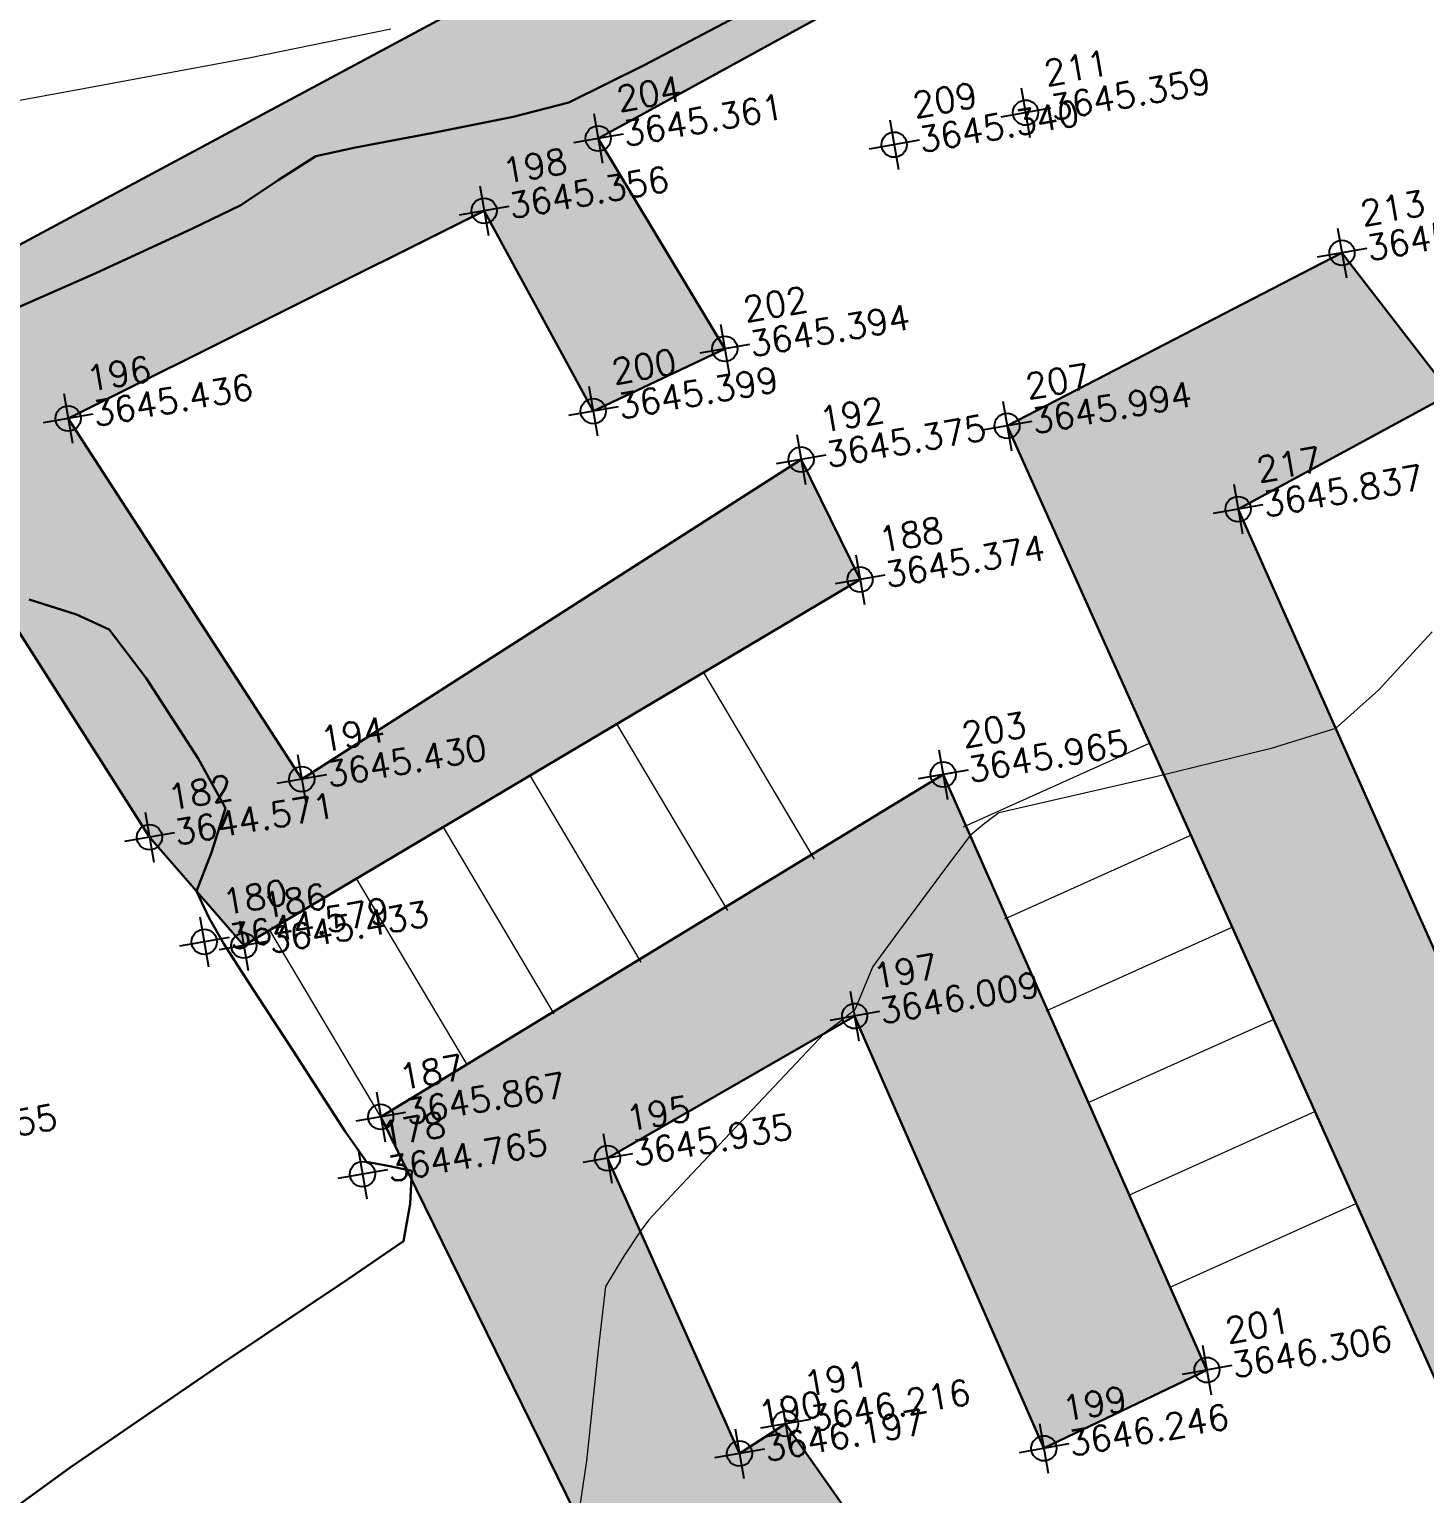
# Model space of a CAD drawing. Header units: millimetres. Extents: x 736950 to 740938, y 8500595 to 8502163.
# Drawn here: x 737782.16 to 737787.69, y 8501283.16 to 8501288.97 of the extents above; entities that cross this region are included whole.
import ezdxf

# ---------------------------------------------------------------- set-up
doc = ezdxf.new("R2010")
doc.units = ezdxf.units.MM
for name, color, linetype, lineweight in [('CONT-MJR', 80, 'Continuous', 30), ('CONT-MNR', 96, 'Continuous', 15), ('MURO PIEDRA', 252, 'Continuous', 30), ('pista', 251, 'Continuous', 5)]:
    doc.layers.add(name, color=color, linetype=linetype, lineweight=lineweight)
doc.styles.add('5mm', font='arial.ttf', dxfattribs={"height": 3})
pattern_1 = [(59.94991650582833, (1479841.21072825, -18.49207214638591), (0.7173147616177996, 0.06212513786334364), [0.07500000000000001, -0.8250000000000001]), (4.949916505828331, (1479841.21072825, -18.49207214638591), (-0.2666336227691331, 0.7169040729334506), [0.06, -0.66]), (110.4013165058283, (1479841.270504478, -18.48689504899085), (0.4506817424667108, 0.7790288530571421), [0.06374018999999999, -0.7011421119999998]), (56.13411650582835, (1479841.176170796, -18.29508031532168), (1.07978843215245, 0.02137619624183779), [0.1124999999999999, -1.237499999999998]), (106.5855165058283, (1479841.266153166, -18.29329902119935), (0.752289432321798, 1.120964142855684), [0.09561028799999993, -1.051712999999999]), (1.134116505828333, (1479841.176170796, -18.29508031532168), (0.7522885572049924, 1.12096473051034), [0.09000000000000001, -0.9900000000000001]), (30.94991650582834, (1479841.283306076, -18.32704954408109), (0.6574964912282043, -0.293425227292985), [0.07500000000000001, -0.8250000000000001]), (335.9499165058284, (1479841.283306076, -18.32704954408109), (0.1143589702920628, 0.7562849757157031), [0.06, -0.66]), (81.40131650582836, (1479841.338097435, -18.35150168277323), (0.7718558160208798, 0.4628591428967336), [0.06374019000000002, -0.701142112]), (47.44991650582834, (1479841.21072825, -18.49207214638591), (-0.04554285905854174, 0.3299879209740469), [0, -0.652, 0, -0.67, 0, -0.6625000000000001]), (17.44991650582834, (1479841.21072825, -18.49207214638591), (0.1909634295804004, 0.4339344980096552), [0, -0.3819999999999997, 0, -0.6369999999999993, 0, -0.2524999999999997]), (337.4499165058283, (1479840.991082356, -18.53060370869935), (0.5296904964497462, 0.07002209344786473), [0, -0.25, 0, -0.7799999999999999, 0, -1.035]), (327.4499165058284, (1479840.892586439, -18.5478824339807), (0.557117696670718, 0.1993664657265957), [0, -0.325, 0, -0.518, 0, -0.735])]

msp = doc.modelspace()

# ---------------------------------------------------------------- hatches: boundary and pattern name
at = {"layer": 'pista'}
h = msp.add_hatch(dxfattribs=at)
h.set_pattern_fill('HONEY', color=256, scale=3, angle=9.94991650582834, style=0)
h.set_pattern_definition([(9.94991650582834, (1479841.21072825, -18.49207214638591), (0.4979252195647159, 0.4170677100899267), [0.375, -0.75]), (129.9499165058283, (1479841.21072825, -18.49207214638591), (-0.6101538418184378, 0.222682034283025), [0.3749999999999999, -0.7499999999999998]), (69.94991650582834, (1479841.21072825, -18.49207214638591), (-0.112228622253722, 0.6397497443729518), [-0.75, 0.375])])
h.paths.add_polyline_path([(737744.7999806425, 8501250.923935566), (737743.4751223363, 8501250.754223157), (737756.465848178, 8501242.026572531), (737763.5739612179, 8501242.006896213), (737770.002546867, 8501243.455222024), (737769.8468594846, 8501244.342704736), (737763.4750639071, 8501242.907173423), (737756.7405500773, 8501242.925815564)])
h.paths.add_polyline_path([(737794.2809870465, 8501256.017245878), (737809.7820272583, 8501263.709828075), (737823.391616501, 8501273.483615467), (737837.0791595323, 8501280.557800073), (737851.5530432165, 8501285.77819753), (737870.8510758049, 8501293.050216693, -0.9976846880626209), (737871.0089264096, 8501292.63424804), (737865.2748787645, 8501289.581801567, 0.7845063948290762), (737866.1540430214, 8501286.121818589), (737883.2588851704, 8501291.348365877), (737897.4188924351, 8501296.516943583), (737903.2981396064, 8501301.44146652, -0.5512150924587264), (737904.1219025984, 8501301.177325813), (737906.855912117, 8501297.98174819, 0.5618964424650519), (737910.2738656431, 8501298.536066804), (737914.22079628, 8501308.558674501), (737925.6412323939, 8501300.72656757, 0.340189525830376), (737928.7023693406, 8501300.894137181), (737936.9171069289, 8501306.117412793, -0.358727273887905), (737938.1716059428, 8501305.962964654), (737943.1732157968, 8501301.051021611, 0.3417074120720416), (737946.0555081918, 8501300.709858142), (737955.8779356404, 8501307.072689936), (737971.8320576148, 8501314.464803053), (737988.5677626224, 8501323.411181662), (738023.1375471824, 8501336.282937778), (738044.4246208373, 8501357.728329657), (738061.4456776979, 8501362.208386911), (738078.9085143938, 8501363.070318012), (738112.0997810266, 8501372.051506756), (738118.6561313582, 8501373.365123207), (738128.3493353954, 8501376.976906104), (738155.2251721952, 8501366.826195797), (738176.6167526407, 8501363.543890122), (738193.8053773039, 8501353.328603027), (738204.7313956148, 8501340.877429372), (738207.705198212, 8501335.751671141), (738214.35685511, 8501331.742925933), (738229.9282901662, 8501313.374534177), (738233.5603594936, 8501308.186787868), (738234.53883727, 8501308.358438132), (738230.6417003467, 8501313.924784988), (738214.9478837823, 8501332.43754055), (738208.3676942562, 8501336.403214611), (738205.4657963786, 8501341.405035153), (738194.387784551, 8501354.029418997), (738176.9261677533, 8501364.406946706), (738155.4549153853, 8501367.70147717), (738128.3514754312, 8501377.93815071), (738118.4090486554, 8501374.233504975), (738111.8936108743, 8501372.928085677), (738078.7671659255, 8501363.964436961), (738061.3074614278, 8501363.102660457), (738043.958527311, 8501358.536303693), (738022.6381405202, 8501337.057350922), (737988.196920163, 8501324.233464561), (737971.4304040315, 8501315.270615296), (737955.4419368334, 8501307.862588815), (737945.5806043665, 8501301.47455489, -0.3391433520832071), (737943.8038299843, 8501301.693147572), (737938.8116631231, 8501306.59581691, 0.3560082385246841), (737936.4342009705, 8501306.876887502), (737928.158540546, 8501301.61487459, -0.3502196171718997), (737926.1502499409, 8501301.468794718), (737914.5128481541, 8501309.44969617, 0.4302069892023044), (737913.4330382891, 8501309.014522241), (737909.4507249827, 8501298.90206584, -0.5704007069138802), (737907.5397775185, 8501298.566836312), (737904.9064502402, 8501301.644734057, 0.4931454261128044), (737902.7202336333, 8501302.131411942), (737896.9620044216, 8501297.308254998), (737882.9728831241, 8501292.20205278), (737866.0373022418, 8501287.027224885, -0.7384715771871906), (737865.6977918843, 8501288.787355538), (737871.5108758068, 8501291.881875956, 0.9119586051647783), (737870.5337161538, 8501293.892406015), (737851.2416702455, 8501286.62264278), (737836.7183275839, 8501281.384406622), (737822.9200107896, 8501274.252970394), (737809.3164408724, 8501264.483505804), (737793.8201376351, 8501256.79327439), (737778.9884914039, 8501246.402265295), (737769.846859484, 8501244.34270474), (737770.0025468671, 8501243.455222024), (737779.3594973255, 8501245.563292695)])
h.paths.add_polyline_path([(738260.5182952256, 8501271.251537092), (738234.538837269, 8501308.358438132), (738233.56035949, 8501308.186787868), (738259.6897886079, 8501270.86568047), (738269.3749442189, 8501234.589470252), (738274.5057655985, 8501215.583008338), (738279.7983711922, 8501189.602392923), (738280.7089290785, 8501189.641305126), (738275.382018582, 8501215.790318219), (738270.2441657205, 8501234.822827347)])
h = msp.add_hatch(dxfattribs=at)
h.set_pattern_fill('AR-CONC', color=256, scale=0.1, angle=9.94991650582834, style=0)
h.set_pattern_definition(pattern_1)
h.paths.add_polyline_path([(737791.5559219075, 8501289.695930107), (737792.551449192, 8501287.89282433), (737790.2650922528, 8501286.885621794), (737789.9606399436, 8501287.50992386), (737789.282920198, 8501287.119431661), (737789.8594336101, 8501285.928127635), (737792.0678738108, 8501286.818103971), (737792.4463915016, 8501285.459065948), (737794.0040653513, 8501286.065330887), (737790.9109348459, 8501292.828602554), (737781.3881687867, 8501287.72137282), (737782.6339078179, 8501285.765198162), (737783.0078059994, 8501285.335337553), (737785.4498607655, 8501286.786114419), (737785.2161380884, 8501287.261886118), (737783.2372918824, 8501285.994910313), (737782.3113635977, 8501287.424422752), (737783.9599153812, 8501288.247653594), (737784.3926472707, 8501287.453479107), (737784.9138481152, 8501287.700247582), (737784.4122215663, 8501288.53411496), (737788.182679965, 8501290.601700379), (737788.8308387263, 8501289.62703417), (737789.3565152617, 8501289.888801586), (737788.8109832528, 8501290.955585923), (737790.5384877817, 8501291.832262661), (737791.2868478165, 8501290.442669103), (737788.063415962, 8501288.51559306), (737788.3988717829, 8501287.98801578), (737789.0000609824, 8501288.21097491), (737789.070400743, 8501287.65374756), (737789.8522352043, 8501287.913749244), (737789.6802740138, 8501288.6277761)])
h.paths.add_polyline_path([(737791.0837549088, 8501284.730663916), (737791.9854634485, 8501285.239115203), (737791.6551462315, 8501285.74464417), (737788.1434119036, 8501284.378310386), (737786.9481739387, 8501287.065201564), (737787.7908017033, 8501287.522677738), (737787.3599158415, 8501288.080618033), (737786.0324271923, 8501287.394931596), (737787.919708298, 8501283.193841858), (737790.4375838388, 8501284.35130795), (737790.8917770548, 8501283.52739441), (737788.20799533, 8501282.256556634), (737790.9435468046, 8501276.478315542), (737784.533403857, 8501273.038994186), (737784.7939092786, 8501272.46842436), (737796.9944802003, 8501279.00788666), (737794.4822346828, 8501285.01979172), (737793.0700123186, 8501284.450652303), (737793.2943148619, 8501283.768143423), (737794.0690307743, 8501284.091873642), (737795.3190969373, 8501281.318150045), (737793.178964494, 8501280.438126111), (737793.3973397883, 8501279.73731784), (737795.5637387651, 8501280.699110165), (737796.1738632472, 8501279.634519575), (737793.5535819186, 8501278.088515125), (737792.7902651053, 8501280.095815165), (737792.1792930259, 8501279.695221707), (737793.0154632638, 8501277.781923683), (737791.5939515219, 8501276.86247528), (737789.3079972652, 8501281.854576852), (737791.2870469418, 8501282.807869766), (737792.0530998199, 8501281.271119952), (737790.4115469962, 8501280.49480408), (737790.727105167, 8501279.830334337), (737793.0471402801, 8501280.801818809), (737792.1528624722, 8501283.1100162), (737792.8423039216, 8501283.60153577), (737792.5502280426, 8501284.172658946), (737791.5003286791, 8501283.826036204)])
h.paths.add_polyline_path([(737779.9851969633, 8501272.742664894), (737779.5926013328, 8501273.128634678), (737779.1944125522, 8501272.568406422), (737779.9120214739, 8501271.759229414), (737781.5425726977, 8501272.997593943), (737783.0716911793, 8501271.492163213), (737783.9898327204, 8501271.982176594), (737783.7344773642, 8501272.604413401), (737783.2633009446, 8501272.275046157), (737782.1794489613, 8501273.522533583), (737782.5377013684, 8501273.887930917), (737782.0967588566, 8501274.468473509)])
h = msp.add_hatch(dxfattribs=at)
h.set_pattern_fill('AR-CONC', color=256, scale=0.1, angle=9.94991650582834, style=0)
h.set_pattern_definition(pattern_1)
h.paths.add_polyline_path([(737785.5967947382, 8501282.811724603), (737785.1544531517, 8501283.440754747), (737784.9721482369, 8501283.322475763), (737784.449081442, 8501284.492697591), (737785.4284121897, 8501285.05639191), (737786.1787035697, 8501283.343265863), (737786.8248046637, 8501283.65357116), (737785.7793279527, 8501286.013420189), (737783.5501978708, 8501284.656850958), (737784.4251977851, 8501282.875242932), (737779.0443992516, 8501279.048958948), (737779.2571418246, 8501278.391834453), (737782.0967588541, 8501274.468473503), (737782.5377013684, 8501273.887930918), (737782.8850149779, 8501274.205722133), (737783.2386774037, 8501273.700227438), (737789.6522272024, 8501277.35741433), (737789.4626906053, 8501277.934342299), (737783.2243635963, 8501274.609429346), (737780.0007728053, 8501278.85224945)])
h.paths.add_polyline_path([(737779.0443992519, 8501279.048958948), (737778.1964821878, 8501278.459584998), (737778.4841187961, 8501278.023729311), (737779.257141824, 8501278.391834455)])

# ---------------------------------------------------------------- linework, layer by layer
at = {"linetype": 'Continuous', "extrusion": (0.9849591664230046, 0.172787269436437, 0)}
for points, elevation in [([(8245942.222062784, 0), (8245942.022062789, 0)], 2195603.638162655), ([(8245942.414062786, 0), (8245942.214062789, 0)], 2195601.952162655), ([(8245942.187062786, 0), (8245941.987062789, 0)], 2195603.103162655), ([(8245942.210062786, 0), (8245942.010062789, 0)], 2195601.457162655), ([(8245941.458062786, 0), (8245941.258062788, 0)], 2195604.777162655), ([(8245941.506062786, 0), (8245941.306062787, 0)], 2195602.302162654), ([(8245941.684062787, 0), (8245941.48406279, 0)], 2195599.691162655), ([(8245941.353062786, 0), (8245941.153062787, 0)], 2195601.746162655), ([(8245941.012062787, 0), (8245940.812062787, 0)], 2195603.351162654), ([(8245941.022062788, 0), (8245940.822062788, 0)], 2195602.524162655), ([(8245940.529062788, 0), (8245940.329062788, 0)], 2195604.196162654), ([(8245940.513062784, 0), (8245940.313062789, 0)], 2195602.672162654), ([(8245939.695062787, 0), (8245939.495062788, 0)], 2195602.863162654), ([(8245940.116062786, 0), (8245939.916062787, 0)], 2195600.356162654), ([(8245939.994062787, 0), (8245939.794062788, 0)], 2195599.722162654), ([(8245939.548062786, 0), (8245939.348062787, 0)], 2195599.864162654), ([(8245939.506062786, 0), (8245939.306062787, 0)], 2195600.016162655), ([(8245938.813062787, 0), (8245938.613062788, 0)], 2195602.352162655), ([(8245938.744062788, 0), (8245938.544062788, 0)], 2195600.433162654), ([(8245938.427062787, 0), (8245938.227062788, 0)], 2195601.290162655), ([(8245938.533062789, 0), (8245938.333062789, 0)], 2195600.323162654), ([(8245937.190062787, 0), (8245936.990062788, 0)], 2195603.485162654), ([(8245937.269062787, 0), (8245937.069062787, 0)], 2195601.803162654), ([(8245936.996062788, 0), (8245936.796062791, 0)], 2195602.795162655), ([(8245937.184062786, 0), (8245936.984062786, 0)], 2195601.603162655)]:
    msp.add_lwpolyline(points, dxfattribs=dict(at, elevation=elevation))
at = {"linetype": 'Continuous', "extrusion": (-0.172787269436437, 0.9849591664230046, 0)}
for points, elevation in [([(-2195603.738162654, 0), (-2195603.538162654, 0)], 8245942.122062787), ([(-2195602.052162654, 0), (-2195601.852162654, 0)], 8245942.31406279), ([(-2195603.203162655, 0), (-2195603.003162655, 0)], 8245942.087062789), ([(-2195601.557162655, 0), (-2195601.357162654, 0)], 8245942.110062787), ([(-2195604.877162655, 0), (-2195604.677162653, 0)], 8245941.358062787), ([(-2195602.402162654, 0), (-2195602.202162655, 0)], 8245941.406062787), ([(-2195601.846162654, 0), (-2195601.646162654, 0)], 8245941.253062787), ([(-2195599.791162655, 0), (-2195599.591162654, 0)], 8245941.584062787), ([(-2195603.451162655, 0), (-2195603.251162655, 0)], 8245940.912062787), ([(-2195602.624162655, 0), (-2195602.424162654, 0)], 8245940.922062784), ([(-2195604.296162655, 0), (-2195604.096162654, 0)], 8245940.429062788), ([(-2195602.772162654, 0), (-2195602.572162655, 0)], 8245940.413062789), ([(-2195600.456162655, 0), (-2195600.256162655, 0)], 8245940.016062788), ([(-2195602.963162655, 0), (-2195602.763162654, 0)], 8245939.595062787), ([(-2195599.822162655, 0), (-2195599.622162655, 0)], 8245939.894062787), ([(-2195599.964162655, 0), (-2195599.764162655, 0)], 8245939.448062787), ([(-2195600.116162654, 0), (-2195599.916162654, 0)], 8245939.406062787), ([(-2195602.452162655, 0), (-2195602.252162654, 0)], 8245938.713062787), ([(-2195600.533162654, 0), (-2195600.333162654, 0)], 8245938.644062788), ([(-2195601.390162655, 0), (-2195601.190162655, 0)], 8245938.327062788), ([(-2195600.423162655, 0), (-2195600.223162655, 0)], 8245938.433062787), ([(-2195603.585162655, 0), (-2195603.385162655, 0)], 8245937.090062789), ([(-2195601.903162654, 0), (-2195601.703162654, 0)], 8245937.169062789), ([(-2195601.703162654, 0), (-2195601.503162655, 0)], 8245937.084062787), ([(-2195602.895162654, 0), (-2195602.695162654, 0)], 8245936.896062788)]:
    msp.add_lwpolyline(points, dxfattribs=dict(at, elevation=elevation))
at = {"linetype": 'Continuous'}
for centre in [(737786.1060378766, 8501288.636322137), (737784.4122215662, 8501288.53411496), (737785.585132277, 8501288.509407377), (737783.9599153819, 8501288.247653592), (737787.359915841, 8501288.080618033), (737784.9138481152, 8501287.700247582), (737784.3926472709, 8501287.453479107), (737782.3113635977, 8501287.424422752), (737786.032427192, 8501287.394931598), (737785.2161380887, 8501287.261886118), (737786.9481739386, 8501287.065201564), (737785.4498607655, 8501286.786114419), (737785.7793279527, 8501286.013420189), (737783.2372918819, 8501285.994910313), (737782.6339078172, 8501285.765198167), (737782.850835141, 8501285.350442171), (737783.0078059996, 8501285.335337551), (737785.42841219, 8501285.05639191), (737783.5501978713, 8501284.656850958), (737784.4490814413, 8501284.492697591), (737783.4783104768, 8501284.430017974), (737786.8248046639, 8501283.65357116), (737785.1544531516, 8501283.440754747), (737786.1787035692, 8501283.343265865), (737784.9721482365, 8501283.322475763)]:
    msp.add_circle(centre, 0.05, dxfattribs=at)
at = {"layer": 'CONT-MJR', "elevation": 3645}
for points in [[(737785.2202613212, 8501289.15408616), (737784.593787162, 8501288.824543085)], [(737784.593787162, 8501288.824543085), (737784.2954975929, 8501288.676338961)], [(737784.2954975929, 8501288.676338961), (737784.0755223776, 8501288.620134078)], [(737784.0755223776, 8501288.620134078), (737783.7521095648, 8501288.55549894)], [(737783.2926003386, 8501288.463590765), (737783.1433187925, 8501288.368801167)], [(737782.8016728223, 8501288.17638724), (737782.421403677, 8501288.00048842)], [(737782.421403677, 8501288.00048842), (737782.0322949556, 8501287.829239275)], [(737782.344944493, 8501286.648176318), (737782.4739407959, 8501286.588096853)], [(737782.8267382184, 8501286.077421913), (737782.9352486436, 8501285.879920533)], [(737783.202593583, 8501284.917917514), (737783.3127886852, 8501284.74850616)], [(737783.3127886852, 8501284.74850616), (737783.4096751368, 8501284.599238697)], [(737783.4096751368, 8501284.599238697), (737783.4936403665, 8501284.478389801)], [(737783.4936403665, 8501284.478389801), (737783.5857344856, 8501284.461041948)], [(737783.6732943965, 8501284.442607472), (737783.6667644305, 8501284.312043197)], [(737783.6399070834, 8501284.16467872), (737783.4225776535, 8501284.014451217)], [(737783.4225776535, 8501284.014451217), (737782.9196442799, 8501283.67800195)], [(737782.9196442799, 8501283.67800195), (737782.319779106, 8501283.267222164)]]:
    msp.add_lwpolyline(points, dxfattribs=at)
at = {"layer": 'CONT-MJR', "extrusion": (0.1864662145931164, -0.9824613737014366, 0), "elevation": -8214615.889023613}
msp.add_lwpolyline([(2310047.134699833, 3645), (2310046.826857591, 3645)], dxfattribs=at)
at = {"layer": 'CONT-MJR', "extrusion": (0.2145738216198003, -0.9767077736331754, 0), "elevation": -8144965.547666641}
msp.add_lwpolyline([(2544752.7922762, 3645.000000000013), (2544752.631464421, 3645.000000000013)], dxfattribs=at)
at = {"layer": 'CONT-MJR', "extrusion": (0.5579788166078953, -0.8298551923178241, 0), "elevation": -6643170.929018503}
msp.add_lwpolyline([(5355791.995953808, 3645.000000000003), (5355791.817844966, 3645.000000000003)], dxfattribs=at)
at = {"layer": 'CONT-MJR', "extrusion": (-0.4326898085516173, 0.9015428606425571, 0), "elevation": 7345044.56247841}
msp.add_lwpolyline([(-4343563.786046891, 3645.000000000007), (-4343563.571036121, 3645.000000000007)], dxfattribs=at)
at = {"layer": 'CONT-MJR', "extrusion": (-0.3015738881976776, -0.9534428089598949, 0), "elevation": -8327986.512018996}
msp.add_lwpolyline([(-1860332.994482047, 3645.000000000006), (-1860332.797808641, 3645.000000000006)], dxfattribs=at)
at = {"layer": 'CONT-MJR', "extrusion": (0.7964032493391843, 0.6047659584020822, 0), "elevation": 5728861.090653114}
msp.add_lwpolyline([(6324266.537378898, 3645), (6324266.295625062, 3645)], dxfattribs=at)
at = {"layer": 'CONT-MJR', "extrusion": (0.8386832217334467, 0.5446195493946268, 0), "elevation": 5248732.670828754}
msp.add_lwpolyline([(6728075.424975046, 3645), (6728075.045640641, 3645)], dxfattribs=at)
at = {"layer": 'CONT-MJR', "extrusion": (0.9526045892053244, -0.3042112697204938, 0), "elevation": -1883371.5618323}
msp.add_lwpolyline([(8322805.826868836, 3645.000000000006), (8322805.643263963, 3645.000000000006)], dxfattribs=at)
at = {"layer": 'CONT-MJR', "extrusion": (0.9327977134898449, -0.3604003686292754, 0), "elevation": -2375664.318960516}
msp.add_lwpolyline([(8195877.089066368, 3645.00000000001), (8195876.92423698, 3645.00000000001)], dxfattribs=at)
at = {"layer": 'CONT-MJR', "extrusion": (0.9047365925884748, 0.4259714756076938, 0), "elevation": 4288804.265462338}
msp.add_lwpolyline([(7377149.68576444, 3645.000000000006), (7377149.570031696, 3645.000000000006)], dxfattribs=at)
at = {"layer": 'CONT-MJR', "extrusion": (0.8691403212026608, 0.4945655690196555, 0), "elevation": 4845679.914266265}
msp.add_lwpolyline([(7023927.959094054, 3645), (7023927.839940015, 3645)], dxfattribs=at)
at = {"layer": 'CONT-MJR', "extrusion": (0.8417457063671809, 0.5398742129537357, 0), "elevation": 5210650.345703368}
msp.add_lwpolyline([(6757610.458366864, 3645), (6757610.274295202, 3645)], dxfattribs=at)
at = {"layer": 'CONT-MJR', "extrusion": (0.8392783855524466, 0.5437019326289718, 0), "elevation": 5241370.534861743}
msp.add_lwpolyline([(6733810.849787952, 3645.000000000013), (6733810.527919855, 3645.000000000013)], dxfattribs=at)
at = {"layer": 'CONT-MJR', "extrusion": (-0.2060191640336002, -0.9785479569499373, 0), "elevation": -8470912.098373586}
msp.add_lwpolyline([(-1029470.897384019, 3645.000000000006), (-1029470.807904592, 3645.000000000006)], dxfattribs=at)
at = {"layer": 'CONT-MJR', "extrusion": (0.9837948537190996, -0.1792977573641559, 0), "elevation": -798433.4373435727}
msp.add_lwpolyline([(8495802.713061783, 3645.000000000013), (8495802.56326991, 3645.000000000013)], dxfattribs=at)
at = {"layer": 'CONT-MJR', "extrusion": (0.5874087120855611, -0.8092904330127612, 0), "elevation": -6446627.454233425}
msp.add_lwpolyline([(5590808.028116697, 3645), (5590807.505565908, 3645)], dxfattribs=at)
at = {"layer": 'CONT-MNR'}
for points, elevation in [([(737783.5901667202, 8501288.966688832), (737783.0269749439, 8501288.851681177)], 3644), ([(737783.0269749439, 8501288.851681177), (737782.3793432217, 8501288.732300604)], 3644), ([(737785.9993890217, 8501285.861215776), (737785.9422360894, 8501285.817374408)], 3646), ([(737785.785048811, 8501285.636637636), (737785.6026878905, 8501285.391998649)], 3646), ([(737785.6026878905, 8501285.391998649), (737785.5001903343, 8501285.252147477)], 3646), ([(737785.5001903343, 8501285.252147477), (737785.463761618, 8501285.164112706)], 3646), ([(737785.463761618, 8501285.164112706), (737785.428716185, 8501285.080907635)], 3646), ([(737785.3697008466, 8501285.033922667), (737785.3093045286, 8501284.987834569)], 3646), ([(737785.3093045286, 8501284.987834569), (737785.1967428884, 8501284.86918051)], 3646), ([(737785.1967428884, 8501284.86918051), (737784.9578144946, 8501284.616036648)], 3646), ([(737784.7203664208, 8501284.3641745), (737784.6122457411, 8501284.24936558)], 3646), ([(737784.5788499409, 8501284.202375337), (737784.5141666607, 8501284.105204377)], 3646), ([(737784.6122457411, 8501284.24936558), (737784.5788499409, 8501284.202375337)], 3646), ([(737784.4415817413, 8501283.984801123), (737784.412391604, 8501283.733641233)], 3646)]:
    msp.add_lwpolyline(points, dxfattribs=dict(at, elevation=elevation))
at = {"layer": 'CONT-MNR', "extrusion": (0.1807272694407805, -0.9835332501143415, 0), "elevation": -8227962.742179824}
msp.add_lwpolyline([(2262048.200748894, 3644.00000000001), (2262047.554796563, 3644.00000000001)], dxfattribs=at)
at = {"layer": 'CONT-MNR', "extrusion": (0.7346260389153157, -0.6784722418401458, 0), "elevation": -5225888.895349349}
msp.add_lwpolyline([(6745834.972424002, 3646.000000000013), (6745834.657732661, 3646.000000000013)], dxfattribs=at)
at = {"layer": 'CONT-MNR', "extrusion": (-0.667437003814809, 0.744666264805054, 0), "elevation": 5838194.469638867}
msp.add_lwpolyline([(-6223478.553886152, 3646.00000000001), (-6223478.326154999, 3646.00000000001)], dxfattribs=at)
at = {"layer": 'CONT-MNR', "extrusion": (0.2968062455597242, -0.9549377218419748, 0), "elevation": -7899218.984108981}
msp.add_lwpolyline([(3227775.794960851, 3646.00000000001), (3227775.527094877, 3646.00000000001)], dxfattribs=at)
at = {"layer": 'CONT-MNR', "extrusion": (0.2386872841552979, -0.9710964835599851, 0), "elevation": -8079468.659530973}
msp.add_lwpolyline([(2745611.332996218, 3646.00000000001), (2745610.868208235, 3646.00000000001)], dxfattribs=at)
at = {"layer": 'CONT-MNR', "extrusion": (0.2245739439204552, -0.9744570507272305, 0), "elevation": -8118450.435857113}
msp.add_lwpolyline([(2628108.70789198, 3646), (2628108.264963946, 3646)], dxfattribs=at)
at = {"layer": 'CONT-MNR', "extrusion": (0.2236063909685988, -0.9746795278028559, 0), "elevation": -8121055.624296355}
msp.add_lwpolyline([(2620046.961206032, 3646), (2620046.759522888, 3646)], dxfattribs=at)
at = {"layer": 'CONT-MNR', "extrusion": (-0.7981193492086827, 0.6024993812600218, 0), "elevation": 4533178.225370316}
msp.add_lwpolyline([(-7229556.20735262, 3646.000000000013), (-7229556.038744705, 3646.000000000013)], dxfattribs=at)
at = {"layer": 'CONT-MNR', "extrusion": (0.6388218755819912, -0.7693546719672968, 0), "elevation": -6069190.161929036}
msp.add_lwpolyline([(5998426.412284824, 3646.000000000003), (5998426.340015022, 3646.000000000003)], dxfattribs=at)
at = {"layer": 'CONT-MNR', "extrusion": (0.6228559822092072, -0.7823365167408485, 0), "elevation": -6191331.690155567}
msp.add_lwpolyline([(5872272.751513187, 3646.000000000013), (5872272.67607846, 3646.000000000013)], dxfattribs=at)
at = {"layer": 'CONT-MNR', "extrusion": (0.7276210599121581, -0.6859792950026318, 0), "elevation": -5294877.354533309}
msp.add_lwpolyline([(6691818.928160645, 3646), (6691818.582015979, 3646)], dxfattribs=at)
at = {"layer": 'CONT-MNR', "extrusion": (0.8564148082198565, -0.5162883654138901, 0), "elevation": -3757264.491387436}
msp.add_lwpolyline([(7661535.157427912, 3646.000000000003), (7661535.016838031, 3646.000000000003)], dxfattribs=at)
at = {"layer": 'CONT-MNR', "extrusion": (0.9943911246388181, -0.1057652648063, 0), "elevation": -165494.2537029798}
msp.add_lwpolyline([(8531633.056515759, 3646.000000000013), (8531632.613564607, 3646.000000000013)], dxfattribs=at)
at = {"layer": 'CONT-MNR', "extrusion": (0.9892991425511524, -0.1459013589640444, 0), "elevation": -510459.3451933963}
msp.add_lwpolyline([(8517956.014077127, 3646.00000000001), (8517955.753691817, 3646.00000000001)], dxfattribs=at)
at = {"layer": 'MURO PIEDRA'}
for points in [[(737788.1826799646, 8501290.60170038), (737784.4122215662, 8501288.53411496), (737784.9138481152, 8501287.700247582), (737784.3926472709, 8501287.453479107), (737783.9599153819, 8501288.247653592), (737782.3113635977, 8501287.424422752), (737783.2372918819, 8501285.994910313), (737785.2161380887, 8501287.261886118), (737785.4498607655, 8501286.786114419), (737783.0078059996, 8501285.335337551), (737782.6339078172, 8501285.765198167), (737781.3881687872, 8501287.721372819), (737790.9109348458, 8501292.828602556)], [(737787.9197082982, 8501283.193841856), (737786.032427192, 8501287.394931598), (737787.359915841, 8501288.080618033), (737787.7908017037, 8501287.522677738), (737786.9481739386, 8501287.065201564), (737788.143411904, 8501284.378310386)]]:
    msp.add_lwpolyline(points, dxfattribs=at)
msp.add_lwpolyline([(737789.4626906053, 8501277.934342299), (737789.6522272021, 8501277.357414331), (737783.2386774044, 8501273.700227436), (737782.8850149782, 8501274.205722133), (737782.5377013684, 8501273.887930917), (737782.0967588562, 8501274.468473509), (737779.2571418241, 8501278.391834455), (737779.0443992518, 8501279.048958948), (737784.4251977849, 8501282.875242934), (737783.5501978713, 8501284.656850958), (737785.7793279527, 8501286.013420189), (737786.8248046639, 8501283.65357116), (737786.1787035692, 8501283.343265865), (737785.42841219, 8501285.05639191), (737784.4490814413, 8501284.492697591), (737784.9721482365, 8501283.322475763), (737785.1544531516, 8501283.440754747), (737785.5967947387, 8501282.811724603), (737780.0007728048, 8501278.852249447), (737783.2243635971, 8501274.609429346)], close=True, dxfattribs=at)
at = {"layer": 'pista'}
for p, q in [((737785.2696579152, 8501285.678348465), (737784.8302396855, 8501286.418009682)), ((737784.9257659065, 8501285.474048965), (737784.4863476767, 8501286.21371018)), ((737785.8596819978, 8501285.80647618), (737786.597181628, 8501286.137787625)), ((737784.5818738976, 8501285.269749463), (737784.142455668, 8501286.00941068)), ((737784.2379818888, 8501285.06544996), (737783.7985636592, 8501285.805111177)), ((737786.0235960422, 8501285.441603342), (737786.7610956724, 8501285.77291479)), ((737783.89408988, 8501284.861150458), (737783.4546716504, 8501285.600811675)), ((737783.5501978713, 8501284.656850958), (737783.1107796417, 8501285.396512173)), ((737786.1875100866, 8501285.076730506), (737786.9250097167, 8501285.408041952)), ((737786.351424131, 8501284.711857669), (737787.088923761, 8501285.043169117)), ((737786.5153381753, 8501284.346984833), (737787.2528378054, 8501284.67829628)), ((737786.6792522196, 8501283.982111996), (737787.4167518498, 8501284.313423444))]:
    msp.add_line(p, q, dxfattribs=at)

# ---------------------------------------------------------------- texts
at = {"color": 2, "char_height": 0.1, "attachment_point": 1, "rotation": 9.94991650582834, "style": '5mm'}
for s, insert, width in [('\\Ftxt.shx;\\W1.0000000000;\\T1.0000000000;\\o\\l211', (737786.171704212, 8501288.840743106), 0.3333333333333333), ('\\Ftxt.shx;\\W1.0000000000;\\T1.0000000000;\\o\\l204', (737784.4778879017, 8501288.738535928), 0.3833333333333333), ('\\Ftxt.shx;\\W1.0000000000;\\T1.0000000000;\\o\\l209', (737785.6507986125, 8501288.713828346), 0.3833333333333333), ('\\Ftxt.shx;\\W1.0000000000;\\T1.0000000000;\\o\\l198', (737784.0255817174, 8501288.45207456), 0.3666666666666667), ('\\Ftxt.shx;\\W1.0000000000;\\T1.0000000000;\\o\\l213', (737787.4255821765, 8501288.285039002), 0.3666666666666667), ('\\Ftxt.shx;\\W1.0000000000;\\T1.0000000000;\\o\\l202', (737784.9795144508, 8501287.90466855), 0.3833333333333333), ('\\Ftxt.shx;\\W1.0000000000;\\T1.0000000000;\\o\\l200', (737784.4583136064, 8501287.657900074), 0.3666666666666667), ('\\Ftxt.shx;\\W1.0000000000;\\T1.0000000000;\\o\\l196', (737782.3770299333, 8501287.628843721), 0.3666666666666667), ('\\Ftxt.shx;\\W1.0000000000;\\T1.0000000000;\\o\\l207', (737786.0980935275, 8501287.599352567), 0.3833333333333333), ('\\Ftxt.shx;\\W1.0000000000;\\T1.0000000000;\\o\\l192', (737785.2818044242, 8501287.466307087), 0.3666666666666667), ('\\Ftxt.shx;\\W1.0000000000;\\T1.0000000000;\\o\\l217', (737787.0138402741, 8501287.269622533), 0.3666666666666666), ('\\Ftxt.shx;\\W1.0000000000;\\T1.0000000000;\\o\\l188', (737785.515527101, 8501286.990535386), 0.3666666666666667), ('\\Ftxt.shx;\\W1.0000000000;\\T1.0000000000;\\o\\l194', (737783.3029582174, 8501286.199331282), 0.3666666666666667), ('\\Ftxt.shx;\\W1.0000000000;\\T1.0000000000;\\o\\l203', (737785.8449942882, 8501286.217841158), 0.3833333333333333), ('\\Ftxt.shx;\\W1.0000000000;\\T1.0000000000;\\o\\l182', (737782.6995741527, 8501285.969619134), 0.3666666666666667), ('\\Ftxt.shx;\\W1.0000000000;\\T1.0000000000;\\o\\l180', (737782.9165014765, 8501285.554863138), 0.35), ('\\Ftxt.shx;\\W1.0000000000;\\T1.0000000000;\\o\\l186', (737783.073472335, 8501285.539758518), 0.3666666666666667), ('\\Ftxt.shx;\\W1.0000000000;\\T1.0000000000;\\o\\l197', (737785.4940785256, 8501285.260812879), 0.3666666666666666), ('\\Ftxt.shx;\\W1.0000000000;\\T1.0000000000;\\o\\l187', (737783.6158642068, 8501284.861271925), 0.3666666666666666), ('\\Ftxt.shx;\\W1.0000000000;\\T1.0000000000;\\o\\l195', (737784.5147477768, 8501284.69711856), 0.3666666666666667), ('\\Ftxt.shx;\\W1.0000000000;\\T1.0000000000;\\o\\l178', (737783.5439768123, 8501284.634438943), 0.3666666666666667), ('\\Ftxt.shx;\\W1.0000000000;\\T1.0000000000;\\o\\l201', (737786.8904709994, 8501283.857992128), 0.35), ('\\Ftxt.shx;\\W1.0000000000;\\T1.0000000000;\\o\\l191', (737785.2201194871, 8501283.645175714), 0.3333333333333333), ('\\Ftxt.shx;\\W1.0000000000;\\T1.0000000000;\\o\\l190', (737785.037814572, 8501283.52689673), 0.35), ('\\Ftxt.shx;\\W1.0000000000;\\T1.0000000000;\\o\\l199', (737786.2443699047, 8501283.547686834), 0.3666666666666667)]:
    msp.add_mtext(s, dxfattribs=dict(at, insert=insert, width=width))
at = {"color": 1, "char_height": 0.1, "attachment_point": 1, "rotation": 9.94991650582834, "style": '5mm'}
for s, insert, width in [('\\Ftxt.shx;\\W1.0000000000;\\T1.0000000000;\\o\\l3645.359', (737786.1958944298, 8501288.702848822), 0.8333333333333334), ('\\Ftxt.shx;\\W1.0000000000;\\T1.0000000000;\\o\\l3645.361', (737784.5020781195, 8501288.600641645), 0.7999999999999999), ('\\Ftxt.shx;\\W1.0000000000;\\T1.0000000000;\\o\\l3645.340', (737785.6749888303, 8501288.575934062), 0.8166666666666668), ('\\Ftxt.shx;\\W1.0000000000;\\T1.0000000000;\\o\\l3645.356', (737784.0497719351, 8501288.314180277), 0.8333333333333334), ('\\Ftxt.shx;\\W1.0000000000;\\T1.0000000000;\\o\\l3645.849', (737787.4497723944, 8501288.147144718), 0.8333333333333334), ('\\Ftxt.shx;\\W1.0000000000;\\T1.0000000000;\\o\\l3645.394', (737785.0037046685, 8501287.766774265), 0.8333333333333334), ('\\Ftxt.shx;\\W1.0000000000;\\T1.0000000000;\\o\\l3645.399', (737784.4825038243, 8501287.52000579), 0.8333333333333334), ('\\Ftxt.shx;\\W1.0000000000;\\T1.0000000000;\\o\\l3645.436', (737782.4012201511, 8501287.490949437), 0.8333333333333334), ('\\Ftxt.shx;\\W1.0000000000;\\T1.0000000000;\\o\\l3645.994', (737786.1222837453, 8501287.461458283), 0.8333333333333334), ('\\Ftxt.shx;\\W1.0000000000;\\T1.0000000000;\\o\\l3645.375', (737785.3059946421, 8501287.328412803), 0.8333333333333334), ('\\Ftxt.shx;\\W1.0000000000;\\T1.0000000000;\\o\\l3645.837', (737787.0380304919, 8501287.131728249), 0.8333333333333334), ('\\Ftxt.shx;\\W1.0000000000;\\T1.0000000000;\\o\\l3645.374', (737785.5397173187, 8501286.852641102), 0.8333333333333334), ('\\Ftxt.shx;\\W1.0000000000;\\T1.0000000000;\\o\\l3645.965', (737785.869184506, 8501286.079946874), 0.8333333333333334), ('\\Ftxt.shx;\\W1.0000000000;\\T1.0000000000;\\o\\l3645.430', (737783.3271484353, 8501286.061436998), 0.8166666666666668), ('\\Ftxt.shx;\\W1.0000000000;\\T1.0000000000;\\o\\l3644.571', (737782.7237643705, 8501285.83172485), 0.7999999999999999), ('\\Ftxt.shx;\\W1.0000000000;\\T1.0000000000;\\o\\l3644.579', (737782.9406916944, 8501285.416968854), 0.8333333333333334), ('\\Ftxt.shx;\\W1.0000000000;\\T1.0000000000;\\o\\l3645.433', (737783.0976625528, 8501285.401864234), 0.8333333333333334), ('\\Ftxt.shx;\\W1.0000000000;\\T1.0000000000;\\o\\l3646.009', (737785.5182687434, 8501285.122918595), 0.8000000000000002), ('\\Ftxt.shx;\\W1.0000000000;\\T1.0000000000;\\o\\l3645.867', (737783.6400544246, 8501284.723377641), 0.8333333333333334), ('\\Ftxt.shx;\\W1.0000000000;\\T1.0000000000;\\o\\l3644.555', (737781.6245370294, 8501284.597224444), 0.8333333333333334), ('\\Ftxt.shx;\\W1.0000000000;\\T1.0000000000;\\o\\l3645.935', (737784.5389379946, 8501284.559224276), 0.8333333333333334), ('\\Ftxt.shx;\\W1.0000000000;\\T1.0000000000;\\o\\l3644.765', (737783.56816703, 8501284.49654466), 0.8333333333333334), ('\\Ftxt.shx;\\W1.0000000000;\\T1.0000000000;\\o\\l3646.306', (737786.9146612172, 8501283.720097844), 0.8166666666666668), ('\\Ftxt.shx;\\W1.0000000000;\\T1.0000000000;\\o\\l3646.216', (737785.244309705, 8501283.50728143), 0.7999999999999999), ('\\Ftxt.shx;\\W1.0000000000;\\T1.0000000000;\\o\\l3646.197', (737785.0620047898, 8501283.389002446), 0.7999999999999999), ('\\Ftxt.shx;\\W1.0000000000;\\T1.0000000000;\\o\\l3646.246', (737786.2685601226, 8501283.40979255), 0.8333333333333334)]:
    msp.add_mtext(s, dxfattribs=dict(at, insert=insert, width=width))

doc.saveas('drawing.dxf')
